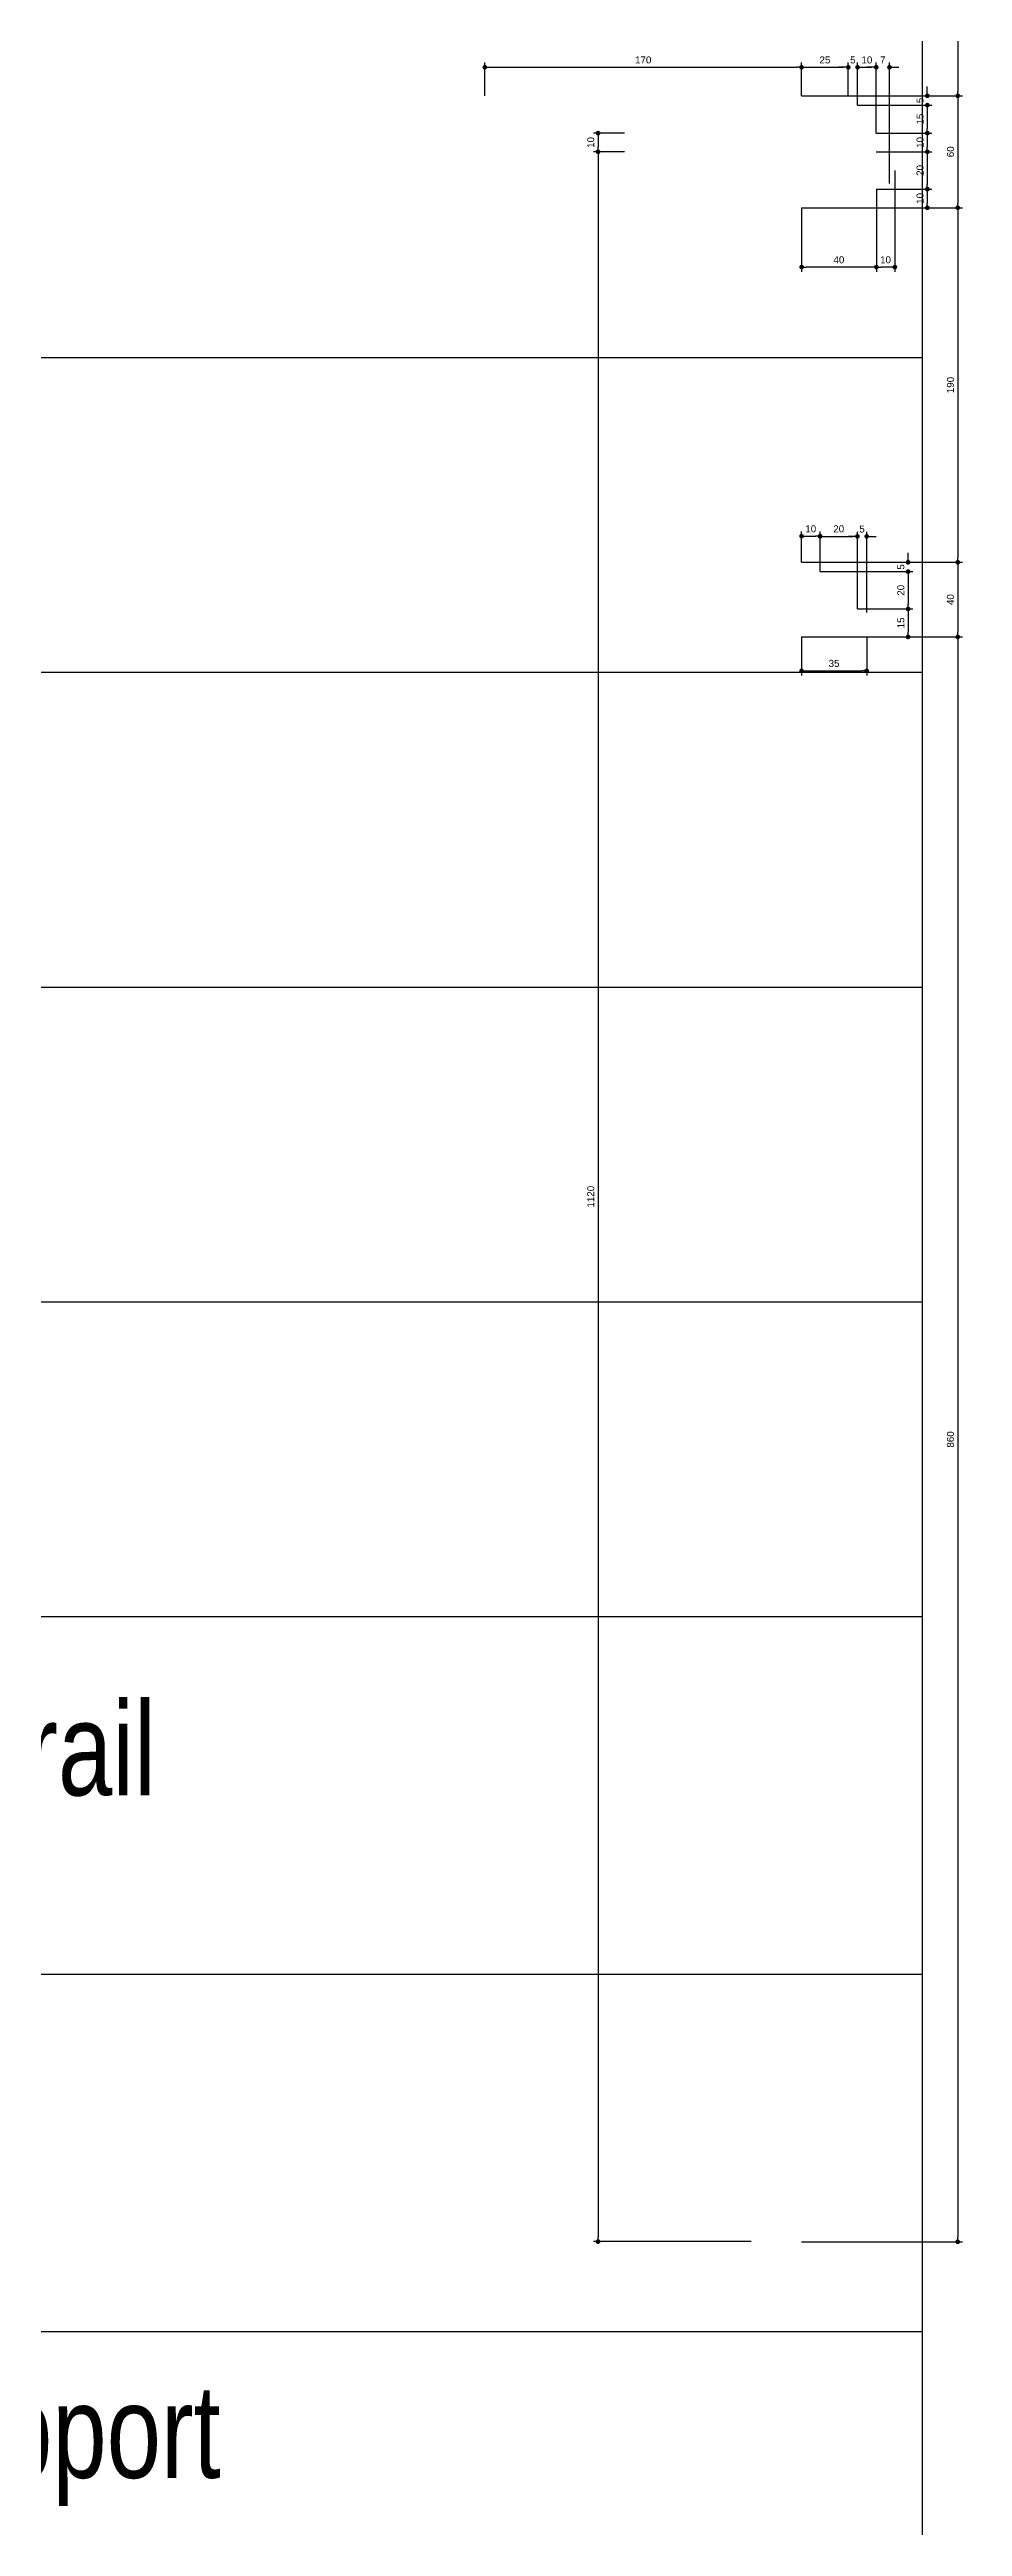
# Model space of a CAD drawing. Header units: inches. Extents: x 193287 to 241687, y 437648 to 550079.
# Drawn here: x 233668 to 234157, y 465410 to 466737 of the extents above; entities that cross this region are included whole.
import ezdxf

# ---------------------------------------------------------------- set-up
doc = ezdxf.new("R2010")
doc.units = ezdxf.units.IN
doc.header["$MEASUREMENT"] = 0
for name, color, linetype in [('A-DIMESNION-1', 7, 'Continuous'), ('CQ SPOT DETAIL DIMENSION', 9, 'Continuous'), ('CQ text label', 3, 'Continuous'), ('CQ-legend tex box', 3, 'Continuous')]:
    doc.layers.add(name, color=color, linetype=linetype)
doc.styles.add('DIM 50', font='romans.shx', dxfattribs={"width": 0.75, "height": 100})
doc.styles.get("Standard").update_dxf_attribs({"font": 'arial.ttf'})
doc.dimstyles.new('CQ 2.5', dxfattribs={"dimscale": 0.025, "dimtxt": 150, "dimasz": 100, "dimexe": 100, "dimexo": 0, "dimgap": 80, "dimtad": 1, "dimdec": 0, "dimzin": 0, "dimdsep": 46, "dimtxsty": 'Standard', "dimblk": 'DOT', "dimcen": 100, "dimclrd": 250, "dimclre": 250, "dimclrt": 3, "dimadec": 0, "dimazin": 0, "dimtfac": 1, "dimtdec": 0, "dimtofl": 0, "dimtmove": 0, "dimatfit": 3, "dimfxl": 1, "dimtolj": 1, "dimtzin": 0, "dimlwd": -1, "dimarcsym": 0})

# ---------------------------------------------------------------- blocks, each defined once
blk = doc.blocks.new('SMDS')
at = {"layer": 'CQ-legend tex box'}
for p, q in [((383215.9, 480375.8), (384528, 480375.8)), ((383215.9, 480207.1), (384528, 480207.1)), ((383215.9, 480038.4), (384528, 480038.4)), ((383215.9, 479869.7), (384528, 479869.7)), ((383215.9, 479701), (384528, 479701)), ((383215.9, 479509.4), (384528, 479509.4)), ((383215.9, 479317.8), (384528, 479317.8))]:
    blk.add_line(p, q, dxfattribs=at)
blk.add_lwpolyline([(383215.9, 485200), (384527.9, 485200), (384527.9, 478623.5), (383215.9, 478623.5)], close=True, dxfattribs=at)
at = {"layer": 'CQ text label', "ltscale": 1000, "char_height": 50, "width": 946.817, "attachment_point": 1, "style": 'DIM 50'}
for s, insert in [('{\\fArial|b0|i0|c0|p34;Shower rail with headrail}', (383546.5, 479655.2)), ('{\\fArial|b0|i0|c0|p34;Shower curtail rail support}', (383546.4, 479289.4))]:
    blk.add_mtext(s, dxfattribs=dict(at, insert=insert))
blk = doc.blocks.new('_Dot')
at = {"color": 0, "linetype": 'ByBlock', "lineweight": -2}
blk.add_line((-0.5, 0), (-1, 0), dxfattribs=at)
at = {"color": 0, "linetype": 'ByBlock', "const_width": 0.5}
blk.add_lwpolyline([(-0.25, 0, 1), (0.25, 0, 1)], format="xyb", close=True, dxfattribs=at)
blk = doc.blocks.new('*D4548')
at = {"layer": 'A-DIMESNION-1', "color": 250, "lineweight": -2, "ltscale": 0.05, "transparency": 16777216}
for p, q in [((228397.7, 431225.6), (228483.9, 431225.6)), ((228397.7, 429485.6), (228483.9, 429485.6))]:
    blk.add_line(p, q, dxfattribs=at)
at = {"layer": 'A-DIMESNION-1', "color": 250, "ltscale": 0.05, "transparency": 16777216}
blk.add_line((228481.4, 431223.1), (228481.4, 429488.1), dxfattribs=at)
at = {"layer": 'Defpoints', "color": 0, "linetype": 'Continuous', "ltscale": 0.05, "transparency": 16777216}
for p in [(228397.7, 431225.6, 0), (228397.7, 429485.6, 0), (228481.4, 429485.6)]:
    blk.add_point(p, dxfattribs=at)
at = {"layer": 'A-DIMESNION-1', "color": 250, "linetype": 'Continuous', "ltscale": 0.05, "transparency": 16777216, "xscale": 2.5, "yscale": 2.5, "zscale": 2.5}
for p, rotation in [((228481.4, 431225.6), 90), ((228481.4, 429485.6), 270)]:
    blk.add_blockref('_Dot', p, dxfattribs=dict(at, rotation=rotation))
at = {"layer": 'A-DIMESNION-1', "color": 3, "linetype": 'Continuous', "ltscale": 0.05, "transparency": 16777216, "insert": (228477.5, 430355.6), "char_height": 3.75, "attachment_point": 5, "rotation": 90}
blk.add_mtext('\\A1;1740', dxfattribs=at)
blk = doc.blocks.new('*D4547')
at = {"layer": 'A-DIMESNION-1', "color": 250, "lineweight": -2, "ltscale": 0.05, "transparency": 16777216}
for p, q in [((228397.7, 429485.6), (228483.9, 429485.6)), ((228397.7, 429425.6), (228483.9, 429425.6))]:
    blk.add_line(p, q, dxfattribs=at)
at = {"layer": 'A-DIMESNION-1', "color": 250, "ltscale": 0.05, "transparency": 16777216}
blk.add_line((228481.4, 429483.1), (228481.4, 429428.1), dxfattribs=at)
at = {"layer": 'Defpoints', "color": 0, "linetype": 'Continuous', "ltscale": 0.05, "transparency": 16777216}
for p in [(228397.7, 429485.6, 0), (228397.7, 429425.6, 0), (228481.4, 429425.6)]:
    blk.add_point(p, dxfattribs=at)
at = {"layer": 'A-DIMESNION-1', "color": 250, "linetype": 'Continuous', "ltscale": 0.05, "transparency": 16777216, "xscale": 2.5, "yscale": 2.5, "zscale": 2.5}
for p, rotation in [((228481.4, 429485.6), 90), ((228481.4, 429425.6), 270)]:
    blk.add_blockref('_Dot', p, dxfattribs=dict(at, rotation=rotation))
at = {"layer": 'A-DIMESNION-1', "color": 3, "linetype": 'Continuous', "ltscale": 0.05, "transparency": 16777216, "insert": (228477.5, 429455.6), "char_height": 3.75, "attachment_point": 5, "rotation": 90}
blk.add_mtext('\\A1;60', dxfattribs=at)
blk = doc.blocks.new('*D4546')
at = {"layer": 'A-DIMESNION-1', "color": 250, "lineweight": -2, "ltscale": 0.05, "transparency": 16777216}
for p, q in [((228397.7, 429425.6), (228483.9, 429425.6)), ((228397.7, 429235.6), (228483.9, 429235.6))]:
    blk.add_line(p, q, dxfattribs=at)
at = {"layer": 'A-DIMESNION-1', "color": 250, "ltscale": 0.05, "transparency": 16777216}
blk.add_line((228481.4, 429423.1), (228481.4, 429238.1), dxfattribs=at)
at = {"layer": 'Defpoints', "color": 0, "linetype": 'Continuous', "ltscale": 0.05, "transparency": 16777216}
for p in [(228397.7, 429425.6, 0), (228397.7, 429235.6, 0), (228481.4, 429235.6)]:
    blk.add_point(p, dxfattribs=at)
at = {"layer": 'A-DIMESNION-1', "color": 250, "linetype": 'Continuous', "ltscale": 0.05, "transparency": 16777216, "xscale": 2.5, "yscale": 2.5, "zscale": 2.5}
for p, rotation in [((228481.4, 429425.6), 90), ((228481.4, 429235.6), 270)]:
    blk.add_blockref('_Dot', p, dxfattribs=dict(at, rotation=rotation))
at = {"layer": 'A-DIMESNION-1', "color": 3, "linetype": 'Continuous', "ltscale": 0.05, "transparency": 16777216, "insert": (228477.5, 429330.6), "char_height": 3.75, "attachment_point": 5, "rotation": 90}
blk.add_mtext('\\A1;190', dxfattribs=at)
blk = doc.blocks.new('*D4545')
at = {"layer": 'A-DIMESNION-1', "color": 250, "lineweight": -2, "ltscale": 0.05, "transparency": 16777216}
for p, q in [((228397.7, 429235.6), (228483.9, 429235.6)), ((228397.7, 429195.6), (228483.9, 429195.6))]:
    blk.add_line(p, q, dxfattribs=at)
at = {"layer": 'A-DIMESNION-1', "color": 250, "ltscale": 0.05, "transparency": 16777216}
blk.add_line((228481.4, 429233.1), (228481.4, 429198.1), dxfattribs=at)
at = {"layer": 'Defpoints', "color": 0, "linetype": 'Continuous', "ltscale": 0.05, "transparency": 16777216}
for p in [(228397.7, 429235.6, 0), (228397.7, 429195.6, 0), (228481.4, 429195.6)]:
    blk.add_point(p, dxfattribs=at)
at = {"layer": 'A-DIMESNION-1', "color": 250, "linetype": 'Continuous', "ltscale": 0.05, "transparency": 16777216, "xscale": 2.5, "yscale": 2.5, "zscale": 2.5}
for p, rotation in [((228481.4, 429235.6), 90), ((228481.4, 429195.6), 270)]:
    blk.add_blockref('_Dot', p, dxfattribs=dict(at, rotation=rotation))
at = {"layer": 'A-DIMESNION-1', "color": 3, "linetype": 'Continuous', "ltscale": 0.05, "transparency": 16777216, "insert": (228477.5, 429215.6), "char_height": 3.75, "attachment_point": 5, "rotation": 90}
blk.add_mtext('\\A1;40', dxfattribs=at)
blk = doc.blocks.new('*D4544')
at = {"layer": 'A-DIMESNION-1', "color": 250, "lineweight": -2, "ltscale": 0.05, "transparency": 16777216}
for p, q in [((228397.7, 429195.6), (228483.9, 429195.6)), ((228397.7, 428335.5), (228483.9, 428335.5))]:
    blk.add_line(p, q, dxfattribs=at)
at = {"layer": 'A-DIMESNION-1', "color": 250, "ltscale": 0.05, "transparency": 16777216}
blk.add_line((228481.4, 429193.1), (228481.4, 428338), dxfattribs=at)
at = {"layer": 'Defpoints', "color": 0, "linetype": 'Continuous', "ltscale": 0.05, "transparency": 16777216}
for p in [(228397.7, 429195.6, 0), (228397.7, 428335.5, 0), (228481.4, 428335.5)]:
    blk.add_point(p, dxfattribs=at)
at = {"layer": 'A-DIMESNION-1', "color": 250, "linetype": 'Continuous', "ltscale": 0.05, "transparency": 16777216, "xscale": 2.5, "yscale": 2.5, "zscale": 2.5}
for p, rotation in [((228481.4, 429195.6), 90), ((228481.4, 428335.5), 270)]:
    blk.add_blockref('_Dot', p, dxfattribs=dict(at, rotation=rotation))
at = {"layer": 'A-DIMESNION-1', "color": 3, "linetype": 'Continuous', "ltscale": 0.05, "transparency": 16777216, "insert": (228477.5, 428765.5), "char_height": 3.75, "attachment_point": 5, "rotation": 90}
blk.add_mtext('\\A1;860', dxfattribs=at)
blk = doc.blocks.new('*D4543')
at = {"layer": 'A-DIMESNION-1', "color": 250, "lineweight": -2, "ltscale": 0.05, "transparency": 16777216}
for p, q in [((228397.7, 429235.6), (228397.7, 429252.1)), ((228407.6, 429235.6), (228407.6, 429252.1))]:
    blk.add_line(p, q, dxfattribs=at)
at = {"layer": 'A-DIMESNION-1', "color": 250, "ltscale": 0.05, "transparency": 16777216}
blk.add_line((228400.2, 429249.6), (228405.1, 429249.6), dxfattribs=at)
at = {"layer": 'Defpoints', "color": 0, "linetype": 'Continuous', "ltscale": 0.05, "transparency": 16777216}
for p in [(228407.6, 429249.6), (228397.7, 429235.6, 0), (228407.6, 429235.6)]:
    blk.add_point(p, dxfattribs=at)
at = {"layer": 'A-DIMESNION-1', "color": 250, "linetype": 'Continuous', "ltscale": 0.05, "transparency": 16777216, "xscale": 2.5, "yscale": 2.5, "zscale": 2.5, "rotation": 180}
blk.add_blockref('_Dot', (228397.7, 429249.6), dxfattribs=at)
at = {"layer": 'A-DIMESNION-1', "color": 250, "linetype": 'Continuous', "ltscale": 0.05, "transparency": 16777216, "xscale": 2.5, "yscale": 2.5, "zscale": 2.5}
blk.add_blockref('_Dot', (228407.6, 429249.6), dxfattribs=at)
at = {"layer": 'A-DIMESNION-1', "color": 3, "linetype": 'Continuous', "ltscale": 0.05, "transparency": 16777216, "insert": (228402.6, 429253.5), "char_height": 3.75, "attachment_point": 5}
blk.add_mtext('\\A1;10', dxfattribs=at)
blk = doc.blocks.new('*D4542')
at = {"layer": 'A-DIMESNION-1', "color": 250, "lineweight": -2, "ltscale": 0.05, "transparency": 16777216}
for p, q in [((228397.7, 429485.6), (228397.7, 429503.4)), ((228422.7, 429485.3), (228422.7, 429503.4))]:
    blk.add_line(p, q, dxfattribs=at)
at = {"layer": 'A-DIMESNION-1', "color": 250, "ltscale": 0.05, "transparency": 16777216}
blk.add_line((228400.2, 429500.9), (228420.2, 429500.9), dxfattribs=at)
at = {"layer": 'Defpoints', "color": 0, "linetype": 'Continuous', "ltscale": 0.05, "transparency": 16777216}
for p in [(228422.7, 429500.9), (228397.7, 429485.6, 0), (228422.7, 429485.3, 0)]:
    blk.add_point(p, dxfattribs=at)
at = {"layer": 'A-DIMESNION-1', "color": 250, "linetype": 'Continuous', "ltscale": 0.05, "transparency": 16777216, "xscale": 2.5, "yscale": 2.5, "zscale": 2.5, "rotation": 180}
blk.add_blockref('_Dot', (228397.7, 429500.9), dxfattribs=at)
at = {"layer": 'A-DIMESNION-1', "color": 250, "linetype": 'Continuous', "ltscale": 0.05, "transparency": 16777216, "xscale": 2.5, "yscale": 2.5, "zscale": 2.5}
blk.add_blockref('_Dot', (228422.7, 429500.9), dxfattribs=at)
at = {"layer": 'A-DIMESNION-1', "color": 3, "linetype": 'Continuous', "ltscale": 0.05, "transparency": 16777216, "insert": (228410.2, 429504.8), "char_height": 3.75, "attachment_point": 5}
blk.add_mtext('\\A1;25', dxfattribs=at)
blk = doc.blocks.new('*D4541')
at = {"layer": 'A-DIMESNION-1', "color": 250, "ltscale": 0.05, "transparency": 16777216}
for p, q in [((228420.2, 429500.9), (228417.7, 429500.9)), ((228430.2, 429500.9), (228432.7, 429500.9))]:
    blk.add_line(p, q, dxfattribs=at)
at = {"layer": 'A-DIMESNION-1', "color": 250, "lineweight": -2, "ltscale": 0.05, "transparency": 16777216}
for p, q in [((228422.7, 429485.3), (228422.7, 429503.4)), ((228427.7, 429480.6), (228427.7, 429503.4))]:
    blk.add_line(p, q, dxfattribs=at)
at = {"layer": 'Defpoints', "color": 0, "linetype": 'Continuous', "ltscale": 0.05, "transparency": 16777216}
for p in [(228427.7, 429500.9), (228422.7, 429485.3, 0), (228427.7, 429480.6, 0)]:
    blk.add_point(p, dxfattribs=at)
at = {"layer": 'A-DIMESNION-1', "color": 250, "linetype": 'Continuous', "ltscale": 0.05, "transparency": 16777216, "xscale": 2.5, "yscale": 2.5, "zscale": 2.5}
blk.add_blockref('_Dot', (228422.7, 429500.9), dxfattribs=at)
at = {"layer": 'A-DIMESNION-1', "color": 250, "linetype": 'Continuous', "ltscale": 0.05, "transparency": 16777216, "xscale": 2.5, "yscale": 2.5, "zscale": 2.5, "rotation": 180}
blk.add_blockref('_Dot', (228427.7, 429500.9), dxfattribs=at)
at = {"layer": 'A-DIMESNION-1', "color": 3, "linetype": 'Continuous', "ltscale": 0.05, "transparency": 16777216, "insert": (228425.2, 429504.8), "char_height": 3.75, "attachment_point": 5}
blk.add_mtext('\\A1;5', dxfattribs=at)
blk = doc.blocks.new('*D4540')
at = {"layer": 'A-DIMESNION-1', "color": 250, "lineweight": -2, "ltscale": 0.05, "transparency": 16777216}
for p, q in [((228427.7, 429480.6), (228427.7, 429503.4)), ((228437.7, 429465.6), (228437.7, 429503.4))]:
    blk.add_line(p, q, dxfattribs=at)
at = {"layer": 'A-DIMESNION-1', "color": 250, "ltscale": 0.05, "transparency": 16777216}
blk.add_line((228430.2, 429500.9), (228435.2, 429500.9), dxfattribs=at)
at = {"layer": 'Defpoints', "color": 0, "linetype": 'Continuous', "ltscale": 0.05, "transparency": 16777216}
for p in [(228437.7, 429500.9), (228427.7, 429480.6, 0), (228437.7, 429465.6, 0)]:
    blk.add_point(p, dxfattribs=at)
at = {"layer": 'A-DIMESNION-1', "color": 250, "linetype": 'Continuous', "ltscale": 0.05, "transparency": 16777216, "xscale": 2.5, "yscale": 2.5, "zscale": 2.5, "rotation": 180}
blk.add_blockref('_Dot', (228427.7, 429500.9), dxfattribs=at)
at = {"layer": 'A-DIMESNION-1', "color": 250, "linetype": 'Continuous', "ltscale": 0.05, "transparency": 16777216, "xscale": 2.5, "yscale": 2.5, "zscale": 2.5}
blk.add_blockref('_Dot', (228437.7, 429500.9), dxfattribs=at)
at = {"layer": 'A-DIMESNION-1', "color": 3, "linetype": 'Continuous', "ltscale": 0.05, "transparency": 16777216, "insert": (228432.7, 429504.8), "char_height": 3.75, "attachment_point": 5}
blk.add_mtext('\\A1;10', dxfattribs=at)
blk = doc.blocks.new('*D4539')
at = {"layer": 'A-DIMESNION-1', "color": 250, "ltscale": 0.05, "transparency": 16777216}
for p, q in [((228435.2, 429500.9), (228432.7, 429500.9)), ((228447.3, 429500.9), (228449.8, 429500.9))]:
    blk.add_line(p, q, dxfattribs=at)
at = {"layer": 'A-DIMESNION-1', "color": 250, "lineweight": -2, "ltscale": 0.05, "transparency": 16777216}
for p, q in [((228437.7, 429465.6), (228437.7, 429503.4)), ((228444.8, 429438.6), (228444.8, 429503.4))]:
    blk.add_line(p, q, dxfattribs=at)
at = {"layer": 'Defpoints', "color": 0, "linetype": 'Continuous', "ltscale": 0.05, "transparency": 16777216}
for p in [(228444.8, 429500.9), (228437.7, 429465.6, 0), (228444.8, 429438.6, 0)]:
    blk.add_point(p, dxfattribs=at)
at = {"layer": 'A-DIMESNION-1', "color": 250, "linetype": 'Continuous', "ltscale": 0.05, "transparency": 16777216, "xscale": 2.5, "yscale": 2.5, "zscale": 2.5}
blk.add_blockref('_Dot', (228437.7, 429500.9), dxfattribs=at)
at = {"layer": 'A-DIMESNION-1', "color": 250, "linetype": 'Continuous', "ltscale": 0.05, "transparency": 16777216, "xscale": 2.5, "yscale": 2.5, "zscale": 2.5, "rotation": 180}
blk.add_blockref('_Dot', (228444.8, 429500.9), dxfattribs=at)
at = {"layer": 'A-DIMESNION-1', "color": 3, "linetype": 'Continuous', "ltscale": 0.05, "transparency": 16777216, "insert": (228441.2, 429504.8), "char_height": 3.75, "attachment_point": 5}
blk.add_mtext('\\A1;7', dxfattribs=at)
blk = doc.blocks.new('*D4538')
at = {"layer": 'A-DIMESNION-1', "color": 250, "ltscale": 0.05, "transparency": 16777216}
for p, q in [((228465.1, 429488.1), (228465.1, 429490.6)), ((228465.1, 429478.1), (228465.1, 429475.6))]:
    blk.add_line(p, q, dxfattribs=at)
at = {"layer": 'A-DIMESNION-1', "color": 250, "lineweight": -2, "ltscale": 0.05, "transparency": 16777216}
for p, q in [((228422.7, 429485.6), (228467.6, 429485.6)), ((228427.7, 429480.6), (228467.6, 429480.6))]:
    blk.add_line(p, q, dxfattribs=at)
at = {"layer": 'Defpoints', "color": 0, "linetype": 'Continuous', "ltscale": 0.05, "transparency": 16777216}
for p in [(228422.7, 429485.6, 0), (228427.7, 429480.6), (228465.1, 429480.6)]:
    blk.add_point(p, dxfattribs=at)
at = {"layer": 'A-DIMESNION-1', "color": 250, "linetype": 'Continuous', "ltscale": 0.05, "transparency": 16777216, "xscale": 2.5, "yscale": 2.5, "zscale": 2.5}
for p, rotation in [((228465.1, 429485.6), 270), ((228465.1, 429480.6), 90)]:
    blk.add_blockref('_Dot', p, dxfattribs=dict(at, rotation=rotation))
at = {"layer": 'A-DIMESNION-1', "color": 3, "linetype": 'Continuous', "ltscale": 0.05, "transparency": 16777216, "insert": (228461.2, 429483.1), "char_height": 3.75, "attachment_point": 5, "rotation": 90}
blk.add_mtext('\\A1;5', dxfattribs=at)
blk = doc.blocks.new('*D4537')
at = {"layer": 'A-DIMESNION-1', "color": 250, "lineweight": -2, "ltscale": 0.05, "transparency": 16777216}
for p, q in [((228427.7, 429480.6), (228467.6, 429480.6)), ((228437.7, 429465.6), (228467.6, 429465.6))]:
    blk.add_line(p, q, dxfattribs=at)
at = {"layer": 'A-DIMESNION-1', "color": 250, "ltscale": 0.05, "transparency": 16777216}
blk.add_line((228465.1, 429478.1), (228465.1, 429468.1), dxfattribs=at)
at = {"layer": 'Defpoints', "color": 0, "linetype": 'Continuous', "ltscale": 0.05, "transparency": 16777216}
for p in [(228427.7, 429480.6), (228437.7, 429465.6), (228465.1, 429465.6)]:
    blk.add_point(p, dxfattribs=at)
at = {"layer": 'A-DIMESNION-1', "color": 250, "linetype": 'Continuous', "ltscale": 0.05, "transparency": 16777216, "xscale": 2.5, "yscale": 2.5, "zscale": 2.5}
for p, rotation in [((228465.1, 429480.6), 90), ((228465.1, 429465.6), 270)]:
    blk.add_blockref('_Dot', p, dxfattribs=dict(at, rotation=rotation))
at = {"layer": 'A-DIMESNION-1', "color": 3, "linetype": 'Continuous', "ltscale": 0.05, "transparency": 16777216, "insert": (228461.2, 429473.1), "char_height": 3.75, "attachment_point": 5, "rotation": 90}
blk.add_mtext('\\A1;15', dxfattribs=at)
blk = doc.blocks.new('*D4536')
at = {"layer": 'A-DIMESNION-1', "color": 250, "lineweight": -2, "ltscale": 0.05, "transparency": 16777216}
for p, q in [((228437.7, 429465.6), (228467.6, 429465.6)), ((228437.7, 429455.6), (228467.6, 429455.6))]:
    blk.add_line(p, q, dxfattribs=at)
at = {"layer": 'A-DIMESNION-1', "color": 250, "ltscale": 0.05, "transparency": 16777216}
blk.add_line((228465.1, 429463.1), (228465.1, 429458.1), dxfattribs=at)
at = {"layer": 'Defpoints', "color": 0, "linetype": 'Continuous', "ltscale": 0.05, "transparency": 16777216}
for p in [(228437.7, 429465.6), (228437.7, 429455.6, 0), (228465.1, 429455.6)]:
    blk.add_point(p, dxfattribs=at)
at = {"layer": 'A-DIMESNION-1', "color": 250, "linetype": 'Continuous', "ltscale": 0.05, "transparency": 16777216, "xscale": 2.5, "yscale": 2.5, "zscale": 2.5}
for p, rotation in [((228465.1, 429465.6), 90), ((228465.1, 429455.6), 270)]:
    blk.add_blockref('_Dot', p, dxfattribs=dict(at, rotation=rotation))
at = {"layer": 'A-DIMESNION-1', "color": 3, "linetype": 'Continuous', "ltscale": 0.05, "transparency": 16777216, "insert": (228461.2, 429460.6), "char_height": 3.75, "attachment_point": 5, "rotation": 90}
blk.add_mtext('\\A1;10', dxfattribs=at)
blk = doc.blocks.new('*D4535')
at = {"layer": 'A-DIMESNION-1', "color": 250, "lineweight": -2, "ltscale": 0.05, "transparency": 16777216}
for p, q in [((228437.7, 429455.6), (228467.6, 429455.6)), ((228437.7, 429435.6), (228467.6, 429435.6))]:
    blk.add_line(p, q, dxfattribs=at)
at = {"layer": 'A-DIMESNION-1', "color": 250, "ltscale": 0.05, "transparency": 16777216}
blk.add_line((228465.1, 429453.1), (228465.1, 429438.1), dxfattribs=at)
at = {"layer": 'Defpoints', "color": 0, "linetype": 'Continuous', "ltscale": 0.05, "transparency": 16777216}
for p in [(228437.7, 429455.6, 0), (228437.7, 429435.6, 0), (228465.1, 429435.6)]:
    blk.add_point(p, dxfattribs=at)
at = {"layer": 'A-DIMESNION-1', "color": 250, "linetype": 'Continuous', "ltscale": 0.05, "transparency": 16777216, "xscale": 2.5, "yscale": 2.5, "zscale": 2.5}
for p, rotation in [((228465.1, 429455.6), 90), ((228465.1, 429435.6), 270)]:
    blk.add_blockref('_Dot', p, dxfattribs=dict(at, rotation=rotation))
at = {"layer": 'A-DIMESNION-1', "color": 3, "linetype": 'Continuous', "ltscale": 0.05, "transparency": 16777216, "insert": (228461.2, 429445.6), "char_height": 3.75, "attachment_point": 5, "rotation": 90}
blk.add_mtext('\\A1;20', dxfattribs=at)
blk = doc.blocks.new('*D4534')
at = {"layer": 'A-DIMESNION-1', "color": 250, "lineweight": -2, "ltscale": 0.05, "transparency": 16777216}
for p, q in [((228437.7, 429435.6), (228467.6, 429435.6)), ((228437.7, 429425.6), (228467.6, 429425.6))]:
    blk.add_line(p, q, dxfattribs=at)
at = {"layer": 'A-DIMESNION-1', "color": 250, "ltscale": 0.05, "transparency": 16777216}
blk.add_line((228465.1, 429433.1), (228465.1, 429428.1), dxfattribs=at)
at = {"layer": 'Defpoints', "color": 0, "linetype": 'Continuous', "ltscale": 0.05, "transparency": 16777216}
for p in [(228437.7, 429435.6, 0), (228437.7, 429425.6, 0), (228465.1, 429425.6)]:
    blk.add_point(p, dxfattribs=at)
at = {"layer": 'A-DIMESNION-1', "color": 250, "linetype": 'Continuous', "ltscale": 0.05, "transparency": 16777216, "xscale": 2.5, "yscale": 2.5, "zscale": 2.5}
for p, rotation in [((228465.1, 429435.6), 90), ((228465.1, 429425.6), 270)]:
    blk.add_blockref('_Dot', p, dxfattribs=dict(at, rotation=rotation))
at = {"layer": 'A-DIMESNION-1', "color": 3, "linetype": 'Continuous', "ltscale": 0.05, "transparency": 16777216, "insert": (228461.2, 429430.6), "char_height": 3.75, "attachment_point": 5, "rotation": 90}
blk.add_mtext('\\A1;10', dxfattribs=at)
blk = doc.blocks.new('*D4533')
at = {"layer": 'A-DIMESNION-1', "color": 250, "lineweight": -2, "ltscale": 0.05, "transparency": 16777216}
for p, q in [((228437.8, 429435.6), (228437.8, 429391.3)), ((228447.7, 429445.6), (228447.7, 429391.3))]:
    blk.add_line(p, q, dxfattribs=at)
at = {"layer": 'A-DIMESNION-1', "color": 250, "ltscale": 0.05, "transparency": 16777216}
blk.add_line((228445.2, 429393.8), (228440.3, 429393.8), dxfattribs=at)
at = {"layer": 'Defpoints', "color": 0, "linetype": 'Continuous', "ltscale": 0.05, "transparency": 16777216}
for p in [(228437.8, 429435.6), (228447.7, 429445.6, 0), (228437.8, 429393.8)]:
    blk.add_point(p, dxfattribs=at)
at = {"layer": 'A-DIMESNION-1', "color": 250, "linetype": 'Continuous', "ltscale": 0.05, "transparency": 16777216, "xscale": 2.5, "yscale": 2.5, "zscale": 2.5, "rotation": 180}
blk.add_blockref('_Dot', (228437.8, 429393.8), dxfattribs=at)
at = {"layer": 'A-DIMESNION-1', "color": 250, "linetype": 'Continuous', "ltscale": 0.05, "transparency": 16777216, "xscale": 2.5, "yscale": 2.5, "zscale": 2.5}
blk.add_blockref('_Dot', (228447.7, 429393.8), dxfattribs=at)
at = {"layer": 'A-DIMESNION-1', "color": 3, "linetype": 'Continuous', "ltscale": 0.05, "transparency": 16777216, "insert": (228442.7, 429397.7), "char_height": 3.75, "attachment_point": 5}
blk.add_mtext('\\A1;10', dxfattribs=at)
blk = doc.blocks.new('*D4532')
at = {"layer": 'A-DIMESNION-1', "color": 250, "lineweight": -2, "ltscale": 0.05, "transparency": 16777216}
for p, q in [((228437.8, 429435.6), (228437.8, 429391.3)), ((228397.7, 429425.6), (228397.7, 429391.3))]:
    blk.add_line(p, q, dxfattribs=at)
at = {"layer": 'A-DIMESNION-1', "color": 250, "ltscale": 0.05, "transparency": 16777216}
blk.add_line((228435.3, 429393.8), (228400.2, 429393.8), dxfattribs=at)
at = {"layer": 'Defpoints', "color": 0, "linetype": 'Continuous', "ltscale": 0.05, "transparency": 16777216}
for p in [(228437.8, 429435.6), (228397.7, 429425.6, 0), (228397.7, 429393.8)]:
    blk.add_point(p, dxfattribs=at)
at = {"layer": 'A-DIMESNION-1', "color": 250, "linetype": 'Continuous', "ltscale": 0.05, "transparency": 16777216, "xscale": 2.5, "yscale": 2.5, "zscale": 2.5, "rotation": 180}
blk.add_blockref('_Dot', (228397.7, 429393.8), dxfattribs=at)
at = {"layer": 'A-DIMESNION-1', "color": 250, "linetype": 'Continuous', "ltscale": 0.05, "transparency": 16777216, "xscale": 2.5, "yscale": 2.5, "zscale": 2.5}
blk.add_blockref('_Dot', (228437.8, 429393.8), dxfattribs=at)
at = {"layer": 'A-DIMESNION-1', "color": 3, "linetype": 'Continuous', "ltscale": 0.05, "transparency": 16777216, "insert": (228417.7, 429397.7), "char_height": 3.75, "attachment_point": 5}
blk.add_mtext('\\A1;40', dxfattribs=at)
blk = doc.blocks.new('*D4531')
at = {"layer": 'A-DIMESNION-1', "color": 250, "lineweight": -2, "ltscale": 0.05, "transparency": 16777216}
for p, q in [((228407.6, 429230.6), (228407.6, 429252)), ((228427.6, 429210.6), (228427.6, 429252))]:
    blk.add_line(p, q, dxfattribs=at)
at = {"layer": 'A-DIMESNION-1', "color": 250, "ltscale": 0.05, "transparency": 16777216}
blk.add_line((228410.1, 429249.5), (228425.1, 429249.5), dxfattribs=at)
at = {"layer": 'Defpoints', "color": 0, "linetype": 'Continuous', "ltscale": 0.05, "transparency": 16777216}
for p in [(228427.6, 429249.5), (228407.6, 429230.6, 0), (228427.6, 429210.6, 0)]:
    blk.add_point(p, dxfattribs=at)
at = {"layer": 'A-DIMESNION-1', "color": 250, "linetype": 'Continuous', "ltscale": 0.05, "transparency": 16777216, "xscale": 2.5, "yscale": 2.5, "zscale": 2.5, "rotation": 180}
blk.add_blockref('_Dot', (228407.6, 429249.5), dxfattribs=at)
at = {"layer": 'A-DIMESNION-1', "color": 250, "linetype": 'Continuous', "ltscale": 0.05, "transparency": 16777216, "xscale": 2.5, "yscale": 2.5, "zscale": 2.5}
blk.add_blockref('_Dot', (228427.6, 429249.5), dxfattribs=at)
at = {"layer": 'A-DIMESNION-1', "color": 3, "linetype": 'Continuous', "ltscale": 0.05, "transparency": 16777216, "insert": (228417.6, 429253.5), "char_height": 3.75, "attachment_point": 5}
blk.add_mtext('\\A1;20', dxfattribs=at)
blk = doc.blocks.new('*D4530')
at = {"layer": 'A-DIMESNION-1', "color": 250, "ltscale": 0.05, "transparency": 16777216}
for p, q in [((228425.1, 429249.5), (228422.6, 429249.5)), ((228435.1, 429249.5), (228437.6, 429249.5))]:
    blk.add_line(p, q, dxfattribs=at)
at = {"layer": 'A-DIMESNION-1', "color": 250, "lineweight": -2, "ltscale": 0.05, "transparency": 16777216}
for p, q in [((228427.6, 429210.6), (228427.6, 429252)), ((228432.6, 429208.6), (228432.6, 429252))]:
    blk.add_line(p, q, dxfattribs=at)
at = {"layer": 'Defpoints', "color": 0, "linetype": 'Continuous', "ltscale": 0.05, "transparency": 16777216}
for p in [(228432.6, 429249.5), (228427.6, 429210.6, 0), (228432.6, 429208.6)]:
    blk.add_point(p, dxfattribs=at)
at = {"layer": 'A-DIMESNION-1', "color": 250, "linetype": 'Continuous', "ltscale": 0.05, "transparency": 16777216, "xscale": 2.5, "yscale": 2.5, "zscale": 2.5}
blk.add_blockref('_Dot', (228427.6, 429249.5), dxfattribs=at)
at = {"layer": 'A-DIMESNION-1', "color": 250, "linetype": 'Continuous', "ltscale": 0.05, "transparency": 16777216, "xscale": 2.5, "yscale": 2.5, "zscale": 2.5, "rotation": 180}
blk.add_blockref('_Dot', (228432.6, 429249.5), dxfattribs=at)
at = {"layer": 'A-DIMESNION-1', "color": 3, "linetype": 'Continuous', "ltscale": 0.05, "transparency": 16777216, "insert": (228430.1, 429253.4), "char_height": 3.75, "attachment_point": 5}
blk.add_mtext('\\A1;5', dxfattribs=at)
blk = doc.blocks.new('*D4529')
at = {"layer": 'A-DIMESNION-1', "color": 250, "lineweight": -2, "ltscale": 0.05, "transparency": 16777216}
for p, q in [((228407.6, 429235.6), (228457.3, 429235.6)), ((228407.6, 429230.6), (228457.3, 429230.6))]:
    blk.add_line(p, q, dxfattribs=at)
at = {"layer": 'A-DIMESNION-1', "color": 250, "ltscale": 0.05, "transparency": 16777216}
for p, q in [((228454.8, 429238.1), (228454.8, 429240.6)), ((228454.8, 429228.1), (228454.8, 429225.6))]:
    blk.add_line(p, q, dxfattribs=at)
at = {"layer": 'Defpoints', "color": 0, "linetype": 'Continuous', "ltscale": 0.05, "transparency": 16777216}
for p in [(228407.6, 429235.6), (228407.6, 429230.6, 0), (228454.8, 429230.6)]:
    blk.add_point(p, dxfattribs=at)
at = {"layer": 'A-DIMESNION-1', "color": 250, "linetype": 'Continuous', "ltscale": 0.05, "transparency": 16777216, "xscale": 2.5, "yscale": 2.5, "zscale": 2.5}
for p, rotation in [((228454.8, 429235.6), 270), ((228454.8, 429230.6), 90)]:
    blk.add_blockref('_Dot', p, dxfattribs=dict(at, rotation=rotation))
at = {"layer": 'A-DIMESNION-1', "color": 3, "linetype": 'Continuous', "ltscale": 0.05, "transparency": 16777216, "insert": (228450.9, 429233.1), "char_height": 3.75, "attachment_point": 5, "rotation": 90}
blk.add_mtext('\\A1;5', dxfattribs=at)
blk = doc.blocks.new('*D4528')
at = {"layer": 'A-DIMESNION-1', "color": 250, "lineweight": -2, "ltscale": 0.05, "transparency": 16777216}
for p, q in [((228407.6, 429230.6), (228457.3, 429230.6)), ((228427.6, 429210.6), (228457.3, 429210.6))]:
    blk.add_line(p, q, dxfattribs=at)
at = {"layer": 'A-DIMESNION-1', "color": 250, "ltscale": 0.05, "transparency": 16777216}
blk.add_line((228454.8, 429228.1), (228454.8, 429213.1), dxfattribs=at)
at = {"layer": 'Defpoints', "color": 0, "linetype": 'Continuous', "ltscale": 0.05, "transparency": 16777216}
for p in [(228407.6, 429230.6, 0), (228427.6, 429210.6), (228454.8, 429210.6)]:
    blk.add_point(p, dxfattribs=at)
at = {"layer": 'A-DIMESNION-1', "color": 250, "linetype": 'Continuous', "ltscale": 0.05, "transparency": 16777216, "xscale": 2.5, "yscale": 2.5, "zscale": 2.5}
for p, rotation in [((228454.8, 429230.6), 90), ((228454.8, 429210.6), 270)]:
    blk.add_blockref('_Dot', p, dxfattribs=dict(at, rotation=rotation))
at = {"layer": 'A-DIMESNION-1', "color": 3, "linetype": 'Continuous', "ltscale": 0.05, "transparency": 16777216, "insert": (228450.9, 429220.6), "char_height": 3.75, "attachment_point": 5, "rotation": 90}
blk.add_mtext('\\A1;20', dxfattribs=at)
blk = doc.blocks.new('*D4527')
at = {"layer": 'A-DIMESNION-1', "color": 250, "lineweight": -2, "ltscale": 0.05, "transparency": 16777216}
for p, q in [((228427.6, 429210.6), (228457.3, 429210.6)), ((228432.6, 429195.6), (228457.3, 429195.6))]:
    blk.add_line(p, q, dxfattribs=at)
at = {"layer": 'A-DIMESNION-1', "color": 250, "ltscale": 0.05, "transparency": 16777216}
blk.add_line((228454.8, 429208.1), (228454.8, 429198.1), dxfattribs=at)
at = {"layer": 'Defpoints', "color": 0, "linetype": 'Continuous', "ltscale": 0.05, "transparency": 16777216}
for p in [(228427.6, 429210.6), (228432.6, 429195.6, 0), (228454.8, 429195.6)]:
    blk.add_point(p, dxfattribs=at)
at = {"layer": 'A-DIMESNION-1', "color": 250, "linetype": 'Continuous', "ltscale": 0.05, "transparency": 16777216, "xscale": 2.5, "yscale": 2.5, "zscale": 2.5}
for p, rotation in [((228454.8, 429210.6), 90), ((228454.8, 429195.6), 270)]:
    blk.add_blockref('_Dot', p, dxfattribs=dict(at, rotation=rotation))
at = {"layer": 'A-DIMESNION-1', "color": 3, "linetype": 'Continuous', "ltscale": 0.05, "transparency": 16777216, "insert": (228450.9, 429203.1), "char_height": 3.75, "attachment_point": 5, "rotation": 90}
blk.add_mtext('\\A1;15', dxfattribs=at)
blk = doc.blocks.new('*D4526')
at = {"layer": 'A-DIMESNION-1', "color": 250, "lineweight": -2, "ltscale": 0.05, "transparency": 16777216}
for p, q in [((228397.7, 429195.6), (228397.7, 429174.9)), ((228432.6, 429195.6), (228432.6, 429174.9))]:
    blk.add_line(p, q, dxfattribs=at)
at = {"layer": 'A-DIMESNION-1', "color": 250, "ltscale": 0.05, "transparency": 16777216}
blk.add_line((228400.2, 429177.4), (228430.1, 429177.4), dxfattribs=at)
at = {"layer": 'Defpoints', "color": 0, "linetype": 'Continuous', "ltscale": 0.05, "transparency": 16777216}
for p in [(228397.7, 429195.6, 0), (228432.6, 429195.6, 0), (228432.6, 429177.4)]:
    blk.add_point(p, dxfattribs=at)
at = {"layer": 'A-DIMESNION-1', "color": 250, "linetype": 'Continuous', "ltscale": 0.05, "transparency": 16777216, "xscale": 2.5, "yscale": 2.5, "zscale": 2.5, "rotation": 180}
blk.add_blockref('_Dot', (228397.7, 429177.4), dxfattribs=at)
at = {"layer": 'A-DIMESNION-1', "color": 250, "linetype": 'Continuous', "ltscale": 0.05, "transparency": 16777216, "xscale": 2.5, "yscale": 2.5, "zscale": 2.5}
blk.add_blockref('_Dot', (228432.6, 429177.4), dxfattribs=at)
at = {"layer": 'A-DIMESNION-1', "color": 3, "linetype": 'Continuous', "ltscale": 0.05, "transparency": 16777216, "insert": (228415.1, 429181.4), "char_height": 3.75, "attachment_point": 5}
blk.add_mtext('\\A1;35', dxfattribs=at)
blk = doc.blocks.new('*D4525')
at = {"layer": 'A-DIMESNION-1', "color": 250, "lineweight": -2, "ltscale": 0.05, "transparency": 16777216}
for p, q in [((228227.9, 429485.6), (228227.9, 429503.4)), ((228397.7, 429485.6), (228397.7, 429503.4))]:
    blk.add_line(p, q, dxfattribs=at)
at = {"layer": 'A-DIMESNION-1', "color": 250, "ltscale": 0.05, "transparency": 16777216}
blk.add_line((228230.4, 429500.9), (228395.2, 429500.9), dxfattribs=at)
at = {"layer": 'Defpoints', "color": 0, "linetype": 'Continuous', "ltscale": 0.05, "transparency": 16777216}
for p in [(228397.7, 429500.9), (228227.9, 429485.6, 0), (228397.7, 429485.6, 0)]:
    blk.add_point(p, dxfattribs=at)
at = {"layer": 'A-DIMESNION-1', "color": 250, "linetype": 'Continuous', "ltscale": 0.05, "transparency": 16777216, "xscale": 2.5, "yscale": 2.5, "zscale": 2.5, "rotation": 180}
blk.add_blockref('_Dot', (228227.9, 429500.9), dxfattribs=at)
at = {"layer": 'A-DIMESNION-1', "color": 250, "linetype": 'Continuous', "ltscale": 0.05, "transparency": 16777216, "xscale": 2.5, "yscale": 2.5, "zscale": 2.5}
blk.add_blockref('_Dot', (228397.7, 429500.9), dxfattribs=at)
at = {"layer": 'A-DIMESNION-1', "color": 3, "linetype": 'Continuous', "ltscale": 0.05, "transparency": 16777216, "insert": (228312.8, 429504.8), "char_height": 3.75, "attachment_point": 5}
blk.add_mtext('\\A1;170', dxfattribs=at)
blk = doc.blocks.new('*D4478')
at = {"layer": 'A-DIMESNION-1', "color": 250, "lineweight": -2, "ltscale": 0.05, "transparency": 16777216}
for p, q in [((228302.8, 429465.6), (228286.1, 429465.6)), ((228302.8, 429455.6), (228286.1, 429455.6))]:
    blk.add_line(p, q, dxfattribs=at)
at = {"layer": 'A-DIMESNION-1', "color": 250, "ltscale": 0.05, "transparency": 16777216}
blk.add_line((228288.6, 429463.1), (228288.6, 429458.1), dxfattribs=at)
at = {"layer": 'Defpoints', "color": 0, "linetype": 'Continuous', "ltscale": 0.05, "transparency": 16777216}
for p in [(228302.8, 429465.6, 0), (228288.6, 429455.6), (228302.8, 429455.6, 0)]:
    blk.add_point(p, dxfattribs=at)
at = {"layer": 'A-DIMESNION-1', "color": 250, "linetype": 'Continuous', "ltscale": 0.05, "transparency": 16777216, "xscale": 2.5, "yscale": 2.5, "zscale": 2.5}
for p, rotation in [((228288.6, 429465.6), 90), ((228288.6, 429455.6), 270)]:
    blk.add_blockref('_Dot', p, dxfattribs=dict(at, rotation=rotation))
at = {"layer": 'A-DIMESNION-1', "color": 3, "linetype": 'Continuous', "ltscale": 0.05, "transparency": 16777216, "insert": (228284.7, 429460.6), "char_height": 3.75, "attachment_point": 5, "rotation": 90}
blk.add_mtext('\\A1;10', dxfattribs=at)
blk = doc.blocks.new('*D4477')
at = {"layer": 'A-DIMESNION-1', "color": 250, "lineweight": -2, "ltscale": 0.05, "transparency": 16777216}
for p, q in [((228302.8, 429455.6), (228286.1, 429455.6)), ((228370.6, 428335.6), (228286.1, 428335.6))]:
    blk.add_line(p, q, dxfattribs=at)
at = {"layer": 'A-DIMESNION-1', "color": 250, "ltscale": 0.05, "transparency": 16777216}
blk.add_line((228288.6, 429453.1), (228288.6, 428338.1), dxfattribs=at)
at = {"layer": 'Defpoints', "color": 0, "linetype": 'Continuous', "ltscale": 0.05, "transparency": 16777216}
for p in [(228302.8, 429455.6, 0), (228288.6, 428335.6), (228370.6, 428335.6, 0)]:
    blk.add_point(p, dxfattribs=at)
at = {"layer": 'A-DIMESNION-1', "color": 250, "linetype": 'Continuous', "ltscale": 0.05, "transparency": 16777216, "xscale": 2.5, "yscale": 2.5, "zscale": 2.5}
for p, rotation in [((228288.6, 429455.6), 90), ((228288.6, 428335.6), 270)]:
    blk.add_blockref('_Dot', p, dxfattribs=dict(at, rotation=rotation))
at = {"layer": 'A-DIMESNION-1', "color": 3, "linetype": 'Continuous', "ltscale": 0.05, "transparency": 16777216, "insert": (228284.7, 428895.6), "char_height": 3.75, "attachment_point": 5, "rotation": 90}
blk.add_mtext('\\A1;1120', dxfattribs=at)
blk = doc.blocks.new('DIMBLOWUP')
at = {"layer": 'A-DIMESNION-1', "color": 64, "linetype": 'Continuous', "ltscale": 0.05}
for base, p1, p2, picture, middle in [((228481.4, 429485.6), (228397.7, 431225.6, 0), (228397.7, 429485.6, 0), '*D4548', (228477.5, 430355.6)), ((228481.4, 429425.6), (228397.7, 429485.6, 0), (228397.7, 429425.6, 0), '*D4547', (228477.5, 429455.6)), ((228465.1, 429465.6), (228427.7, 429480.6), (228437.7, 429465.6), '*D4537', (228461.2, 429473.1)), ((228288.6, 429455.6), (228302.8, 429465.6, 0), (228302.8, 429455.6, 0), '*D4478', (228284.7, 429460.6)), ((228465.1, 429455.6), (228437.7, 429465.6), (228437.7, 429455.6, 0), '*D4536', (228461.2, 429460.6)), ((228288.6, 428335.6), (228302.8, 429455.6, 0), (228370.6, 428335.6, 0), '*D4477', (228284.7, 428895.6)), ((228465.1, 429435.6), (228437.7, 429455.6, 0), (228437.7, 429435.6, 0), '*D4535', (228461.2, 429445.6)), ((228465.1, 429425.6), (228437.7, 429435.6, 0), (228437.7, 429425.6, 0), '*D4534', (228461.2, 429430.6)), ((228481.4, 429235.6), (228397.7, 429425.6, 0), (228397.7, 429235.6, 0), '*D4546', (228477.5, 429330.6)), ((228481.4, 429195.6, 0), (228397.7, 429235.6, 0), (228397.7, 429195.6), '*D4545', (228477.5, 429215.6, 0)), ((228454.8, 429210.6, 0), (228407.6, 429230.6, 0), (228427.6, 429210.6, 0), '*D4528', (228450.9, 429220.6, 0)), ((228454.8, 429195.6, 0), (228427.6, 429210.6, 0), (228432.6, 429195.6, 0), '*D4527', (228450.9, 429203.1, 0)), ((228481.4, 428335.5), (228397.7, 429195.6, 0), (228397.7, 428335.5, 0), '*D4544', (228477.5, 428765.5))]:
    dim = blk.add_linear_dim(base=base, p1=p1, p2=p2, angle=90, dimstyle='CQ 2.5', dxfattribs=at)
    dim.commit()
    dim.dimension.update_dxf_attribs({"geometry": picture, "text_midpoint": middle})
for base, p1, p2, picture, middle in [((228397.7, 429500.9), (228227.9, 429485.6, 0), (228397.7, 429485.6, 0), '*D4525', (228312.8, 429504.8)), ((228422.7, 429500.9), (228397.7, 429485.6, 0), (228422.7, 429485.3, 0), '*D4542', (228410.2, 429504.8)), ((228437.7, 429500.9), (228427.7, 429480.6, 0), (228437.7, 429465.6, 0), '*D4540', (228432.7, 429504.8)), ((228444.8, 429500.9), (228437.7, 429465.6, 0), (228444.8, 429438.6, 0), '*D4539', (228441.2, 429504.8)), ((228397.7, 429393.8), (228437.8, 429435.6), (228397.7, 429425.6, 0), '*D4532', (228417.7, 429397.7)), ((228437.8, 429393.8), (228447.7, 429445.6, 0), (228437.8, 429435.6), '*D4533', (228442.7, 429397.7)), ((228407.6, 429249.6, 0), (228397.7, 429235.6, 0), (228407.6, 429235.6, 0), '*D4543', (228402.6, 429253.5, 0)), ((228427.6, 429249.5, 0), (228407.6, 429230.6, 0), (228427.6, 429210.6, 0), '*D4531', (228417.6, 429253.5, 0)), ((228432.6, 429177.4, 0), (228397.7, 429195.6, 0), (228432.6, 429195.6, 0), '*D4526', (228415.1, 429181.4, 0))]:
    dim = blk.add_linear_dim(base=base, p1=p1, p2=p2, dimstyle='CQ 2.5', dxfattribs=at)
    dim.commit()
    dim.dimension.update_dxf_attribs({"geometry": picture, "text_midpoint": middle})
for base, p1, p2, picture, middle in [((228427.7, 429500.9), (228422.7, 429485.3, 0), (228427.7, 429480.6, 0), '*D4541', (228425.2, 429500.9)), ((228432.6, 429249.5, 0), (228427.6, 429210.6, 0), (228432.6, 429208.6, 0), '*D4530', (228430.1, 429249.5, 0))]:
    dim = blk.add_linear_dim(base=base, p1=p1, p2=p2, dimstyle='CQ 2.5', dxfattribs=at)
    dim.commit()
    dim.dimension.update_dxf_attribs({"geometry": picture, "text_midpoint": middle, "dimtype": 160})
for base, p1, p2, picture, middle in [((228465.1, 429480.6), (228422.7, 429485.6, 0), (228427.7, 429480.6), '*D4538', (228465.1, 429483.1)), ((228454.8, 429230.6, 0), (228407.6, 429235.6, 0), (228407.6, 429230.6, 0), '*D4529', (228454.8, 429233.1, 0))]:
    dim = blk.add_linear_dim(base=base, p1=p1, p2=p2, angle=90, dimstyle='CQ 2.5', dxfattribs=at)
    dim.commit()
    dim.dimension.update_dxf_attribs({"geometry": picture, "text_midpoint": middle, "dimtype": 160})

msp = doc.modelspace()

# ---------------------------------------------------------------- block references
at = {"layer": 'A-DIMESNION-1', "color": 64, "linetype": 'Continuous', "ltscale": 0.05}
msp.add_blockref('DIMBLOWUP', (5673.252, 37226.975), dxfattribs=at)
at = {"layer": 'CQ SPOT DETAIL DIMENSION'}
msp.add_blockref('SMDS', (-150392.368, -13803.482), dxfattribs=at)

doc.saveas('drawing.dxf')
